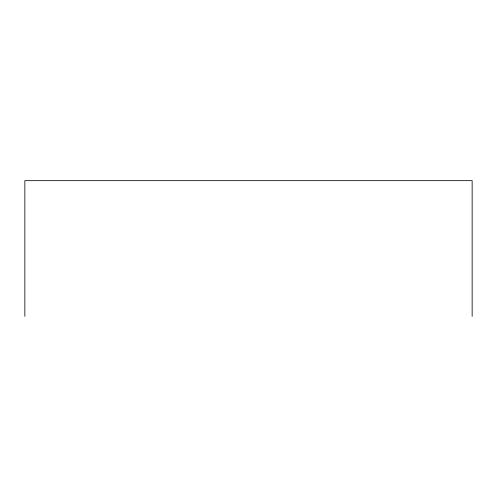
<?xml version="1.0" encoding="UTF-8"?>
<svg xmlns="http://www.w3.org/2000/svg" width="497" height="497" viewBox="0 0 497 497"><rect width="100%" height="100%" fill="white"/><g stroke="black" fill="none" stroke-linecap="round" stroke-linejoin="round"><path stroke-width="0.75" d="M472.15 316.34L472.15 180.66L24.85 180.66L24.85 316.34"/></g></svg>
